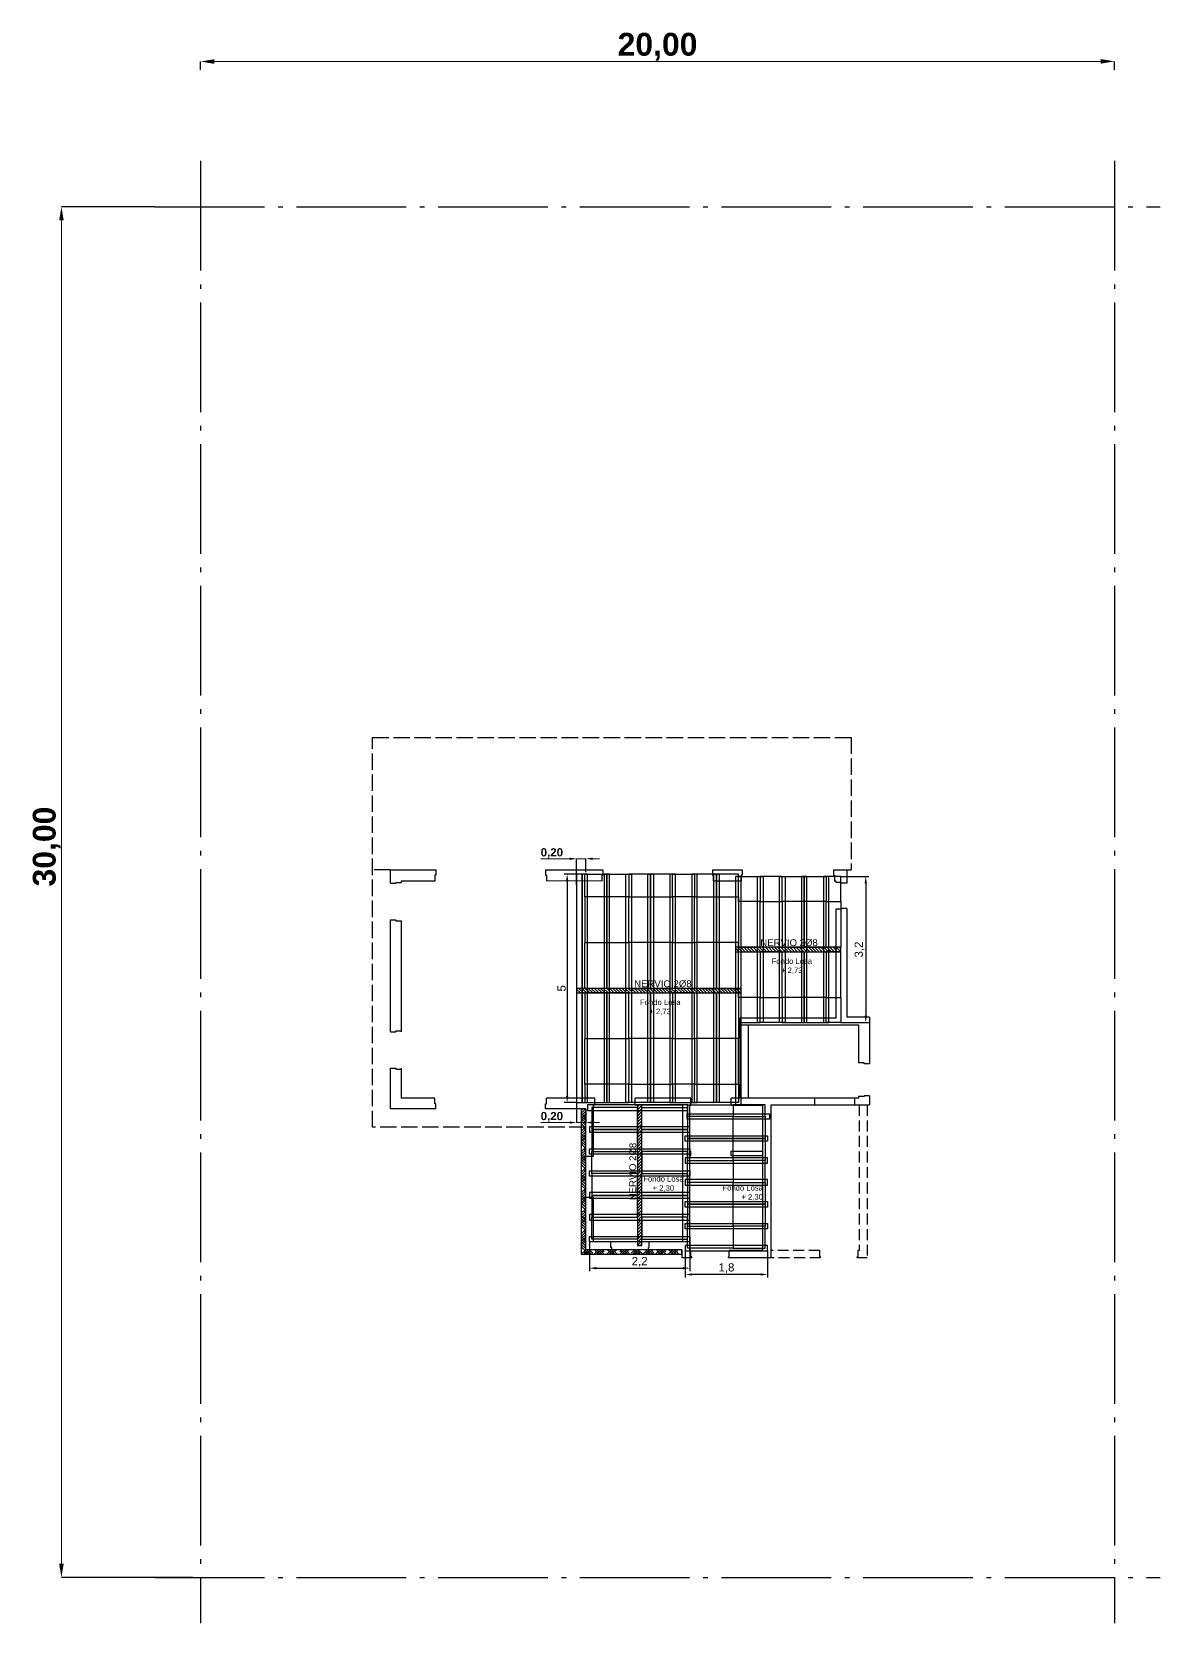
# Model space of a CAD drawing. Header units: millimetres. Extents: x 1515 to 1619, y 1457 to 1550.
# Drawn here: x 1515.26 to 1539.96, y 1479.09 to 1513.92 of the extents above; entities that cross this region are included whole.
import ezdxf

# ---------------------------------------------------------------- set-up
doc = ezdxf.new("R2010")
doc.units = ezdxf.units.MM
doc.linetypes.add('ACAD_ISO02W100', pattern=[15, 12, -3])
doc.linetypes.add('ACAD_ISO04W100', pattern=[30, 24, -3, 0, -3])
doc.layers.add('0-Límites', color=2, linetype='Continuous')
doc.layers.add('2-Revoques', color=7, linetype='Continuous')
for name, color, linetype, lineweight in [('1-Ladrillos Tergopor', 252, 'Continuous', 30), ('1-Viguetas', 7, 'Continuous', 30), ('cotas', 104, 'Continuous', 18)]:
    doc.layers.add(name, color=color, linetype=linetype, lineweight=lineweight)
doc.styles.add('ARIAL', font='ARIAL.TTF')
doc.styles.add('SANSSERIFBOLD', font='sasb____.pfb')
doc.styles.get("Standard").update_dxf_attribs({"font": 'ARIAL.TTF'})
doc.dimstyles.new('ISO-25', dxfattribs={"dimtxt": 2.5, "dimasz": 2.5, "dimexe": 1.25, "dimexo": 0.625, "dimtad": 1, "dimtxsty": 'Standard', "dimcen": 2.5, "dimadec": 0, "dimazin": 0, "dimtfac": 1, "dimtmove": 0, "dimatfit": 3, "dimfxl": 0, "dimarcsym": 0})
doc.dimstyles.new('mamp. cotas 1en100', dxfattribs={"dimtxt": 0.18, "dimasz": 0.15, "dimexe": 0.0685, "dimexo": 0, "dimgap": 0.03, "dimtad": 1, "dimtxsty": 'ARIAL', "dimcen": 2, "dimclre": 253, "dimadec": 0, "dimazin": 0, "dimtfac": 1, "dimtmove": 0, "dimatfit": 3, "dimfxl": 0, "dimarcsym": 0})

# ---------------------------------------------------------------- blocks, each defined once
blk = doc.blocks.new('*D10')
at = {"layer": 'cotas', "color": 0, "linetype": 'Continuous', "lineweight": -2}
for p, q in [((1518.955, 1513.086), (1518.955, 1513.269)), ((1538.955, 1513.086), (1538.955, 1513.273))]:
    blk.add_line(p, q, dxfattribs=at)
at = {"layer": 'cotas', "color": 0, "linetype": 'Continuous', "lineweight": 9}
blk.add_line((1538.655, 1513.273), (1519.255, 1513.269), dxfattribs=at)
at = {"layer": 'cotas', "color": 0, "linetype": 'Continuous'}
for points in [[(1519.255, 1513.319), (1519.255, 1513.219), (1518.955, 1513.269)], [(1538.655, 1513.323), (1538.655, 1513.223), (1538.955, 1513.273)]]:
    blk.add_solid(points, dxfattribs=at)
at = {"layer": 'Defpoints', "color": 0, "linetype": 'Continuous'}
for p in [(1518.955, 1513.269), (1518.955, 1513.086), (1538.955, 1513.086)]:
    blk.add_point(p, dxfattribs=at)
at = {"layer": 'cotas', "linetype": 'Continuous', "insert": (1528.955, 1513.591), "char_height": 0.5, "attachment_point": 5, "rotation": 0.0124, "style": 'SANSSERIFBOLD'}
blk.add_mtext('20,00', dxfattribs=at)
blk = doc.blocks.new('*D11')
at = {"layer": 'cotas', "color": 0, "linetype": 'Continuous', "lineweight": -2}
for p, q in [((1517.955, 1510.093), (1515.91, 1510.093)), ((1518.789, 1480.093), (1515.91, 1480.093))]:
    blk.add_line(p, q, dxfattribs=at)
at = {"layer": 'cotas', "color": 0, "linetype": 'Continuous', "lineweight": 9}
blk.add_line((1515.91, 1509.793), (1515.91, 1480.393), dxfattribs=at)
at = {"layer": 'cotas', "color": 0, "linetype": 'Continuous'}
for points in [[(1515.86, 1509.793), (1515.96, 1509.793), (1515.91, 1510.093)], [(1515.86, 1480.393), (1515.96, 1480.393), (1515.91, 1480.093)]]:
    blk.add_solid(points, dxfattribs=at)
at = {"layer": 'Defpoints', "color": 0, "linetype": 'Continuous'}
for p in [(1517.955, 1510.093), (1515.91, 1480.093), (1518.789, 1480.093)]:
    blk.add_point(p, dxfattribs=at)
at = {"layer": 'cotas', "linetype": 'Continuous', "insert": (1515.59, 1496.089), "char_height": 0.5, "attachment_point": 5, "rotation": 90, "style": 'SANSSERIFBOLD'}
blk.add_mtext('30,00', dxfattribs=at)
blk = doc.blocks.new('*D105')
at = {"layer": 'cotas', "color": 0, "linetype": 'Continuous', "lineweight": -2}
for p, q in [((1527.185, 1490.62), (1527.185, 1490.049)), ((1527.385, 1490.346), (1527.385, 1490.049))]:
    blk.add_line(p, q, dxfattribs=at)
at = {"layer": 'cotas', "color": 0, "linetype": 'Continuous', "lineweight": 9}
for p, q in [((1527.035, 1490.049), (1526.402, 1490.049)), ((1527.385, 1490.049), (1527.185, 1490.049)), ((1527.535, 1490.049), (1527.685, 1490.049))]:
    blk.add_line(p, q, dxfattribs=at)
at = {"layer": 'cotas', "color": 0, "linetype": 'Continuous'}
for points in [[(1527.035, 1490.074), (1527.035, 1490.024), (1527.185, 1490.049)], [(1527.535, 1490.074), (1527.535, 1490.024), (1527.385, 1490.049)]]:
    blk.add_solid(points, dxfattribs=at)
at = {"layer": 'Defpoints', "color": 0, "linetype": 'Continuous'}
for p in [(1527.185, 1490.62), (1527.385, 1490.346), (1527.185, 1490.049)]:
    blk.add_point(p, dxfattribs=at)
at = {"layer": 'cotas', "linetype": 'Continuous', "insert": (1526.643, 1490.171), "char_height": 0.18, "attachment_point": 5, "style": 'SANSSERIFBOLD'}
blk.add_mtext('0,20', dxfattribs=at)
blk = doc.blocks.new('*D106')
at = {"layer": '1-Viguetas', "color": 253, "lineweight": -2}
for p, q in [((1527.185, 1495.486), (1526.91, 1495.486)), ((1527.185, 1490.486), (1526.91, 1490.486))]:
    blk.add_line(p, q, dxfattribs=at)
at = {"layer": '1-Viguetas', "color": 0, "lineweight": -2}
blk.add_line((1526.978, 1495.336), (1526.978, 1490.636), dxfattribs=at)
at = {"layer": '1-Viguetas', "color": 0}
for points in [[(1526.953, 1495.336), (1527.003, 1495.336), (1526.978, 1495.486)], [(1526.953, 1490.636), (1527.003, 1490.636), (1526.978, 1490.486)]]:
    blk.add_solid(points, dxfattribs=at)
at = {"layer": 'Defpoints', "color": 0}
for p in [(1527.185, 1495.486), (1526.978, 1490.486), (1527.185, 1490.486)]:
    blk.add_point(p, dxfattribs=at)
at = {"layer": '1-Viguetas', "color": 0, "insert": (1526.857, 1492.986), "char_height": 0.18, "attachment_point": 5, "rotation": 90, "style": 'ARIAL'}
blk.add_mtext('5', dxfattribs=at)
blk = doc.blocks.new('*D107')
at = {"layer": '1-Viguetas', "color": 253, "lineweight": -2}
for p, q in [((1532.965, 1495.436), (1533.582, 1495.436)), ((1532.965, 1492.236), (1533.582, 1492.236))]:
    blk.add_line(p, q, dxfattribs=at)
at = {"layer": '1-Viguetas', "color": 0, "lineweight": -2}
blk.add_line((1533.513, 1495.286), (1533.513, 1492.386), dxfattribs=at)
at = {"layer": '1-Viguetas', "color": 0}
for points in [[(1533.488, 1495.286), (1533.538, 1495.286), (1533.513, 1495.436)], [(1533.488, 1492.386), (1533.538, 1492.386), (1533.513, 1492.236)]]:
    blk.add_solid(points, dxfattribs=at)
at = {"layer": 'Defpoints', "color": 0}
for p in [(1532.965, 1495.436), (1532.965, 1492.236), (1533.513, 1492.236)]:
    blk.add_point(p, dxfattribs=at)
at = {"layer": '1-Viguetas', "color": 0, "insert": (1533.375, 1493.836), "char_height": 0.18, "attachment_point": 5, "rotation": 90, "style": 'ARIAL'}
blk.add_mtext('3,2', dxfattribs=at)
blk = doc.blocks.new('*D108')
at = {"layer": '1-Viguetas', "color": 253, "lineweight": -2}
for p, q in [((1527.464, 1487.435), (1527.464, 1486.793)), ((1529.664, 1487.435), (1529.664, 1486.793))]:
    blk.add_line(p, q, dxfattribs=at)
at = {"layer": '1-Viguetas', "color": 0, "lineweight": -2}
blk.add_line((1527.614, 1486.862), (1529.514, 1486.862), dxfattribs=at)
at = {"layer": '1-Viguetas', "color": 0}
for points in [[(1527.614, 1486.887), (1527.614, 1486.837), (1527.464, 1486.862)], [(1529.514, 1486.887), (1529.514, 1486.837), (1529.664, 1486.862)]]:
    blk.add_solid(points, dxfattribs=at)
at = {"layer": 'Defpoints', "color": 0}
for p in [(1527.464, 1487.435), (1529.664, 1487.435), (1529.664, 1486.862)]:
    blk.add_point(p, dxfattribs=at)
at = {"layer": '1-Viguetas', "color": 0, "insert": (1528.564, 1487), "char_height": 0.18, "attachment_point": 5, "style": 'ARIAL'}
blk.add_mtext('2,2', dxfattribs=at)
blk = doc.blocks.new('*D109')
at = {"layer": '1-Viguetas', "color": 253, "lineweight": -2}
for p, q in [((1529.563, 1487.24), (1529.563, 1486.656)), ((1531.363, 1487.24), (1531.363, 1486.656))]:
    blk.add_line(p, q, dxfattribs=at)
at = {"layer": '1-Viguetas', "color": 0, "lineweight": -2}
blk.add_line((1531.213, 1486.724), (1529.713, 1486.724), dxfattribs=at)
at = {"layer": '1-Viguetas', "color": 0}
for points in [[(1529.713, 1486.749), (1529.713, 1486.699), (1529.563, 1486.724)], [(1531.213, 1486.749), (1531.213, 1486.699), (1531.363, 1486.724)]]:
    blk.add_solid(points, dxfattribs=at)
at = {"layer": 'Defpoints', "color": 0}
for p in [(1529.563, 1487.24), (1531.363, 1487.24), (1529.563, 1486.724)]:
    blk.add_point(p, dxfattribs=at)
at = {"layer": '1-Viguetas', "color": 0, "insert": (1530.463, 1486.863), "char_height": 0.18, "attachment_point": 5, "style": 'ARIAL'}
blk.add_mtext('1,8', dxfattribs=at)
blk = doc.blocks.new('*D110')
at = {"layer": 'cotas', "color": 0, "linetype": 'Continuous', "lineweight": 9}
for p, q in [((1527.035, 1495.822), (1526.402, 1495.822)), ((1527.385, 1495.822), (1527.185, 1495.822)), ((1527.535, 1495.822), (1527.685, 1495.822))]:
    blk.add_line(p, q, dxfattribs=at)
at = {"layer": 'cotas', "color": 0, "linetype": 'Continuous', "lineweight": -2}
for p, q in [((1527.185, 1495.251), (1527.185, 1495.822)), ((1527.385, 1495.525), (1527.385, 1495.822))]:
    blk.add_line(p, q, dxfattribs=at)
at = {"layer": 'cotas', "color": 0, "linetype": 'Continuous'}
for points in [[(1527.035, 1495.847), (1527.035, 1495.797), (1527.185, 1495.822)], [(1527.535, 1495.847), (1527.535, 1495.797), (1527.385, 1495.822)]]:
    blk.add_solid(points, dxfattribs=at)
at = {"layer": 'Defpoints', "color": 0, "linetype": 'Continuous'}
for p in [(1527.185, 1495.822), (1527.385, 1495.525), (1527.185, 1495.251)]:
    blk.add_point(p, dxfattribs=at)
at = {"layer": 'cotas', "linetype": 'Continuous', "insert": (1526.643, 1495.943), "char_height": 0.18, "attachment_point": 5, "style": 'SANSSERIFBOLD'}
blk.add_mtext('0,20', dxfattribs=at)
blk = doc.blocks.new('A$C25E70757')
at = {"color": 2, "linetype": 'ACAD_ISO02W100', "ltscale": 0.03}
for p, q in [((1522.715, 1489.946), (1522.715, 1498.476)), ((1522.715, 1498.476), (1533.195, 1498.476)), ((1533.195, 1498.476), (1533.195, 1495.576)), ((1523.115, 1495.576), (1522.715, 1495.576)), ((1527.385, 1489.946), (1522.715, 1489.946))]:
    blk.add_line(p, q, dxfattribs=at)
at = {"color": 2}
blk.add_line((1533.095, 1495.576), (1533.195, 1495.576), dxfattribs=at)
at = {"layer": '0-Límites', "linetype": 'ACAD_ISO04W100', "ltscale": 0.1}
for p, q in [((1518.955, 1511.093), (1518.955, 1479.093)), ((1538.955, 1511.093), (1538.955, 1479.093)), ((1517.955, 1510.093), (1539.955, 1510.093)), ((1517.955, 1480.093), (1539.955, 1480.093))]:
    blk.add_line(p, q, dxfattribs=at)
at = {"layer": '2-Revoques'}
for p, q in [((1523.115, 1495.576), (1524.105, 1495.576)), ((1523.115, 1495.286), (1523.115, 1495.576)), ((1526.505, 1495.576), (1527.755, 1495.576)), ((1530.155, 1495.576), (1530.805, 1495.576)), ((1532.805, 1495.576), (1533.095, 1495.576)), ((1533.095, 1495.576), (1533.095, 1495.286)), ((1523.355, 1495.336), (1524.085, 1495.336)), ((1523.355, 1495.306), (1523.355, 1495.336)), ((1532.825, 1495.336), (1532.855, 1495.336)), ((1532.855, 1495.336), (1532.855, 1495.306)), ((1523.115, 1492.036), (1523.115, 1494.486)), ((1523.355, 1492.036), (1523.355, 1494.466)), ((1532.855, 1494.716), (1532.855, 1492.336)), ((1533.095, 1494.736), (1533.095, 1492.356)), ((1532.855, 1492.336), (1530.755, 1492.336)), ((1530.755, 1492.336), (1530.755, 1492.186)), ((1533.595, 1492.356), (1533.095, 1492.356)), ((1533.595, 1492.356), (1533.595, 1491.336)), ((1530.755, 1492.186), (1533.355, 1492.186)), ((1530.76, 1492.186), (1530.76, 1490.596)), ((1530.94, 1492.186), (1530.94, 1490.586)), ((1533.355, 1492.186), (1533.355, 1491.356)), ((1523.115, 1490.346), (1523.115, 1491.236)), ((1523.355, 1490.586), (1523.355, 1491.236)), ((1524.085, 1490.586), (1523.355, 1490.586)), ((1527.585, 1490.586), (1526.525, 1490.586)), ((1527.585, 1490.436), (1527.585, 1490.586)), ((1529.685, 1490.586), (1528.465, 1490.586)), ((1528.465, 1490.436), (1528.465, 1490.586)), ((1529.685, 1490.426), (1529.685, 1490.586)), ((1533.355, 1490.586), (1530.565, 1490.586)), ((1530.565, 1490.426), (1530.565, 1490.586)), ((1532.395, 1490.436), (1532.395, 1490.586)), ((1533.275, 1490.436), (1533.275, 1490.586)), ((1533.355, 1490.616), (1533.355, 1490.586)), ((1533.595, 1490.636), (1533.595, 1490.436)), ((1524.105, 1490.346), (1523.115, 1490.346)), ((1527.385, 1490.346), (1526.505, 1490.346)), ((1527.385, 1489.316), (1527.385, 1490.346)), ((1527.555, 1489.316), (1527.555, 1490.436)), ((1527.555, 1490.436), (1527.585, 1490.436)), ((1528.465, 1490.436), (1529.505, 1490.436)), ((1529.505, 1490.436), (1529.505, 1487.436)), ((1529.665, 1490.426), (1529.685, 1490.426)), ((1529.665, 1487.246), (1529.665, 1490.426)), ((1530.565, 1490.426), (1531.255, 1490.426)), ((1531.255, 1490.426), (1531.255, 1487.246)), ((1531.435, 1490.436), (1531.435, 1487.086)), ((1531.435, 1490.436), (1533.595, 1490.436)), ((1527.385, 1489.316), (1527.555, 1489.316)), ((1529.665, 1489.426), (1529.685, 1489.426)), ((1529.665, 1489.326), (1529.685, 1489.326)), ((1529.685, 1489.326), (1529.685, 1489.426)), ((1530.565, 1489.426), (1531.255, 1489.426)), ((1530.565, 1489.326), (1530.565, 1489.426)), ((1530.565, 1489.326), (1531.255, 1489.326)), ((1527.385, 1487.266), (1527.385, 1488.416)), ((1527.385, 1488.416), (1527.555, 1488.416)), ((1527.555, 1487.436), (1527.555, 1488.416)), ((1527.955, 1487.266), (1527.385, 1487.266)), ((1527.935, 1487.436), (1527.555, 1487.436)), ((1529.485, 1487.266), (1528.755, 1487.266)), ((1529.505, 1487.436), (1528.775, 1487.436)), ((1529.485, 1487.266), (1529.485, 1487.086)), ((1529.685, 1487.246), (1529.665, 1487.246)), ((1531.255, 1487.246), (1530.525, 1487.246)), ((1532.505, 1487.246), (1532.485, 1487.246)), ((1529.705, 1487.086), (1529.485, 1487.086)), ((1531.435, 1487.086), (1530.505, 1487.086))]:
    blk.add_line(p, q, dxfattribs=at)
at = {"layer": '2-Revoques', "linetype": 'ACAD_ISO02W100', "ltscale": 0.02}
for p, q in [((1533.365, 1490.436), (1533.365, 1487.246)), ((1533.545, 1490.436), (1533.545, 1487.086)), ((1532.505, 1487.246), (1531.435, 1487.246)), ((1533.365, 1487.246), (1533.345, 1487.246)), ((1532.525, 1487.086), (1531.435, 1487.086)), ((1533.545, 1487.086), (1533.325, 1487.086))]:
    blk.add_line(p, q, dxfattribs=at)
at = {"layer": '2-Revoques'}
for points in [[(1524.105, 1495.576), (1524.105, 1495.461), (1524.085, 1495.461), (1524.085, 1495.335)], [(1526.505, 1495.576), (1526.505, 1495.461), (1526.525, 1495.461), (1526.525, 1495.335)], [(1527.755, 1495.576), (1527.755, 1495.461), (1527.735, 1495.461), (1527.735, 1495.335), (1526.525, 1495.336)], [(1530.155, 1495.576), (1530.155, 1495.461), (1530.175, 1495.461), (1530.175, 1495.336), (1530.785, 1495.336)], [(1530.805, 1495.576), (1530.805, 1495.461), (1530.785, 1495.461), (1530.785, 1495.335)], [(1532.805, 1495.576), (1532.805, 1495.461), (1532.825, 1495.461), (1532.825, 1495.335)], [(1523.115, 1495.286), (1523.23, 1495.286), (1523.23, 1495.306), (1523.355, 1495.306)], [(1533.095, 1495.286), (1532.98, 1495.286), (1532.98, 1495.306), (1532.855, 1495.306)], [(1523.115, 1494.486), (1523.23, 1494.486), (1523.23, 1494.466), (1523.355, 1494.466)], [(1533.095, 1494.736), (1532.98, 1494.736), (1532.98, 1494.716), (1532.855, 1494.716)], [(1523.115, 1492.036), (1523.23, 1492.036), (1523.23, 1492.056), (1523.355, 1492.056)], [(1533.595, 1491.336), (1533.48, 1491.336), (1533.48, 1491.356), (1533.355, 1491.356)], [(1523.115, 1491.236), (1523.23, 1491.236), (1523.23, 1491.216), (1523.355, 1491.216)], [(1524.105, 1490.346), (1524.105, 1490.461), (1524.085, 1490.461), (1524.085, 1490.586)], [(1526.505, 1490.346), (1526.505, 1490.461), (1526.525, 1490.461), (1526.525, 1490.586)], [(1533.595, 1490.636), (1533.48, 1490.636), (1533.48, 1490.616), (1533.355, 1490.616)], [(1527.955, 1487.266), (1527.955, 1487.311), (1527.935, 1487.311), (1527.935, 1487.436)], [(1528.755, 1487.266), (1528.755, 1487.311), (1528.775, 1487.311), (1528.775, 1487.436)], [(1529.705, 1487.086), (1529.705, 1487.111), (1529.685, 1487.111), (1529.685, 1487.246)], [(1530.505, 1487.086), (1530.505, 1487.111), (1530.525, 1487.111), (1530.525, 1487.246)], [(1532.525, 1487.086), (1532.525, 1487.111), (1532.505, 1487.111), (1532.505, 1487.246)], [(1533.325, 1487.086), (1533.325, 1487.111), (1533.345, 1487.111), (1533.345, 1487.246)]]:
    blk.add_lwpolyline(points, dxfattribs=at)
at = {"layer": 'cotas', "linetype": 'Continuous'}
for base, p1, p2, angle, picture, middle in [((1518.955, 1513.269), (1538.955, 1513.086), (1518.955, 1513.086), 0.0124, '*D10', (1528.955, 1513.271)), ((1515.91, 1480.093), (1517.955, 1510.093), (1518.789, 1480.093), 90, '*D11', (1515.91, 1496.089))]:
    dim = blk.add_linear_dim(base=base, p1=p1, p2=p2, angle=angle, dimstyle='ISO-25', override={"dimtxt": 0.5, "dimasz": 0.3, "dimexe": 0, "dimexo": 0, "dimgap": 0.01, "dimzin": 0, "dimtxsty": 'SANSSERIFBOLD', "dimclrt": 256, "dimlwd": 9}, dxfattribs=at)
    dim.commit()
    dim.dimension.update_dxf_attribs({"geometry": picture, "text_midpoint": middle, "dimtype": 128})

msp = doc.modelspace()

# ---------------------------------------------------------------- hatches: boundary and pattern name
h = msp.add_hatch()
h.set_pattern_fill('LINE', color=30, scale=0.015, angle=135, style=0)
h.set_pattern_definition([(135, (-197.193597, -343.485672), (-0.03367596045, -0.03367596045), [])])
h.paths.add_polyline_path([(1530.665, 1493.886), (1530.665, 1493.786), (1532.965, 1493.786), (1532.965, 1493.886)])
h = msp.add_hatch()
h.set_pattern_fill('LINE', color=30, scale=0.015, angle=135, style=0)
h.set_pattern_definition([(135, (-200.733604, -344.38566), (-0.03367596045, -0.03367596045), [])])
h.paths.add_polyline_path([(1527.185, 1492.986), (1527.185, 1492.886), (1530.785, 1492.886), (1530.785, 1492.986)])
h = msp.add_hatch()
h.set_pattern_fill('LINE', color=30, scale=0.015, angle=225, style=0)
h.set_pattern_definition([(225, (3365.885286, -239.46364), (0.03367596045, -0.03367596045), [])])
h.paths.add_polyline_path([(1528.514, 1487.357), (1528.614, 1487.357), (1528.614, 1490.435), (1528.514, 1490.435)])
at = {"layer": '1-Viguetas'}
h = msp.add_hatch(dxfattribs=at)
h.set_pattern_fill('HOUND', color=251, scale=0.025, angle=45, style=0)
h.set_pattern_definition([(45, (1527.285256, 1487.165904), (0.0841899, 0.1403165), [0.635, -0.3175]), (135, (1527.285256, 1487.165904), (0.0841899, -0.1403165), [0.635, -0.3175])])
h.paths.add_polyline_path([(1527.285, 1490.346), (1527.285, 1487.166), (1529.485, 1487.166), (1529.485, 1487.266), (1527.385, 1487.266), (1527.385, 1490.346)])

# ---------------------------------------------------------------- linework, layer by layer
for points in [[(1530.665, 1493.886), (1530.665, 1493.786), (1532.965, 1493.786), (1532.965, 1493.886)], [(1527.185, 1492.986), (1527.185, 1492.886), (1530.785, 1492.886), (1530.785, 1492.986)], [(1528.514, 1487.357), (1528.614, 1487.357), (1528.614, 1490.435), (1528.514, 1490.435)]]:
    msp.add_lwpolyline(points, close=True)
at = {"layer": '1-Ladrillos Tergopor'}
for points in [[(1527.365, 1495.486), (1527.845, 1495.486), (1527.845, 1494.986), (1527.365, 1494.986)], [(1527.845, 1495.486), (1528.325, 1495.486), (1528.325, 1494.986), (1527.845, 1494.986)], [(1528.805, 1495.486), (1528.325, 1495.486), (1528.325, 1494.986), (1528.805, 1494.986)], [(1529.285, 1495.486), (1528.805, 1495.486), (1528.805, 1494.986), (1529.285, 1494.986)], [(1529.285, 1495.486), (1529.765, 1495.486), (1529.765, 1494.986), (1529.285, 1494.986)], [(1530.245, 1495.486), (1529.765, 1495.486), (1529.765, 1494.986), (1530.245, 1494.986)], [(1530.725, 1495.486), (1530.245, 1495.486), (1530.245, 1494.986), (1530.725, 1494.986)], [(1530.725, 1495.436), (1531.205, 1495.436), (1531.205, 1494.886), (1530.725, 1494.886)], [(1531.685, 1495.436), (1531.205, 1495.436), (1531.205, 1494.886), (1531.685, 1494.886)], [(1531.685, 1495.436), (1532.165, 1495.436), (1532.165, 1494.886), (1531.685, 1494.886)], [(1532.165, 1495.436), (1532.645, 1495.436), (1532.645, 1494.886), (1532.165, 1494.886)], [(1532.965, 1495.436), (1532.645, 1495.436), (1532.645, 1494.886), (1532.965, 1494.886)], [(1527.365, 1493.986), (1527.845, 1493.986), (1527.845, 1494.986), (1527.365, 1494.986)], [(1527.845, 1493.986), (1528.325, 1493.986), (1528.325, 1494.986), (1527.845, 1494.986)], [(1528.805, 1493.986), (1528.325, 1493.986), (1528.325, 1494.986), (1528.805, 1494.986)], [(1529.285, 1493.986), (1528.805, 1493.986), (1528.805, 1494.986), (1529.285, 1494.986)], [(1529.285, 1493.986), (1529.765, 1493.986), (1529.765, 1494.986), (1529.285, 1494.986)], [(1530.245, 1493.986), (1529.765, 1493.986), (1529.765, 1494.986), (1530.245, 1494.986)], [(1530.725, 1493.986), (1530.245, 1493.986), (1530.245, 1494.986), (1530.725, 1494.986)], [(1530.725, 1493.886), (1531.205, 1493.886), (1531.205, 1494.886), (1530.725, 1494.886)], [(1531.685, 1493.886), (1531.205, 1493.886), (1531.205, 1494.886), (1531.685, 1494.886)], [(1531.685, 1493.886), (1532.165, 1493.886), (1532.165, 1494.886), (1531.685, 1494.886)], [(1532.165, 1493.886), (1532.645, 1493.886), (1532.645, 1494.886), (1532.165, 1494.886)], [(1532.965, 1493.886), (1532.645, 1493.886), (1532.645, 1494.886), (1532.965, 1494.886)], [(1527.365, 1493.986), (1527.845, 1493.986), (1527.845, 1492.986), (1527.365, 1492.986)], [(1527.845, 1493.986), (1528.325, 1493.986), (1528.325, 1492.986), (1527.845, 1492.986)], [(1528.805, 1493.986), (1528.325, 1493.986), (1528.325, 1492.986), (1528.805, 1492.986)], [(1529.285, 1493.986), (1528.805, 1493.986), (1528.805, 1492.986), (1529.285, 1492.986)], [(1529.285, 1493.986), (1529.765, 1493.986), (1529.765, 1492.986), (1529.285, 1492.986)], [(1530.245, 1493.986), (1529.765, 1493.986), (1529.765, 1492.986), (1530.245, 1492.986)], [(1530.725, 1493.986), (1530.245, 1493.986), (1530.245, 1492.986), (1530.725, 1492.986)], [(1530.725, 1493.786), (1531.205, 1493.786), (1531.205, 1492.786), (1530.725, 1492.786)], [(1531.685, 1493.786), (1531.205, 1493.786), (1531.205, 1492.786), (1531.685, 1492.786)], [(1531.685, 1493.786), (1532.165, 1493.786), (1532.165, 1492.786), (1531.685, 1492.786)], [(1532.165, 1493.786), (1532.645, 1493.786), (1532.645, 1492.786), (1532.165, 1492.786)], [(1532.965, 1493.786), (1532.645, 1493.786), (1532.645, 1492.786), (1532.965, 1492.786)], [(1527.365, 1491.886), (1527.845, 1491.886), (1527.845, 1492.886), (1527.365, 1492.886)], [(1527.845, 1491.886), (1528.325, 1491.886), (1528.325, 1492.886), (1527.845, 1492.886)], [(1528.805, 1491.886), (1528.325, 1491.886), (1528.325, 1492.886), (1528.805, 1492.886)], [(1529.285, 1491.886), (1528.805, 1491.886), (1528.805, 1492.886), (1529.285, 1492.886)], [(1529.285, 1491.886), (1529.765, 1491.886), (1529.765, 1492.886), (1529.285, 1492.886)], [(1530.245, 1491.886), (1529.765, 1491.886), (1529.765, 1492.886), (1530.245, 1492.886)], [(1530.725, 1491.886), (1530.245, 1491.886), (1530.245, 1492.886), (1530.725, 1492.886)], [(1530.725, 1492.236), (1531.205, 1492.236), (1531.205, 1492.786), (1530.725, 1492.786)], [(1531.685, 1492.236), (1531.205, 1492.236), (1531.205, 1492.786), (1531.685, 1492.786)], [(1531.685, 1492.236), (1532.165, 1492.236), (1532.165, 1492.786), (1531.685, 1492.786)], [(1532.165, 1492.236), (1532.645, 1492.236), (1532.645, 1492.786), (1532.165, 1492.786)], [(1532.965, 1492.236), (1532.645, 1492.236), (1532.645, 1492.786), (1532.965, 1492.786)], [(1527.365, 1491.886), (1527.845, 1491.886), (1527.845, 1490.886), (1527.365, 1490.886)], [(1527.845, 1491.886), (1528.325, 1491.886), (1528.325, 1490.886), (1527.845, 1490.886)], [(1528.805, 1491.886), (1528.325, 1491.886), (1528.325, 1490.886), (1528.805, 1490.886)], [(1529.285, 1491.886), (1528.805, 1491.886), (1528.805, 1490.886), (1529.285, 1490.886)], [(1529.285, 1491.886), (1529.765, 1491.886), (1529.765, 1490.886), (1529.285, 1490.886)], [(1530.245, 1491.886), (1529.765, 1491.886), (1529.765, 1490.886), (1530.245, 1490.886)], [(1530.725, 1491.886), (1530.245, 1491.886), (1530.245, 1490.886), (1530.725, 1490.886)], [(1527.365, 1490.486), (1527.845, 1490.486), (1527.845, 1490.886), (1527.365, 1490.886)], [(1527.845, 1490.486), (1528.325, 1490.486), (1528.325, 1490.886), (1527.845, 1490.886)], [(1528.805, 1490.486), (1528.325, 1490.486), (1528.325, 1490.886), (1528.805, 1490.886)], [(1529.285, 1490.486), (1528.805, 1490.486), (1528.805, 1490.886), (1529.285, 1490.886)], [(1529.285, 1490.486), (1529.765, 1490.486), (1529.765, 1490.886), (1529.285, 1490.886)], [(1530.245, 1490.486), (1529.765, 1490.486), (1529.765, 1490.886), (1530.245, 1490.886)], [(1530.725, 1490.486), (1530.245, 1490.486), (1530.245, 1490.886), (1530.725, 1490.886)], [(1528.514, 1489.895), (1528.514, 1490.375), (1527.514, 1490.375), (1527.514, 1489.895)], [(1528.614, 1489.895), (1528.614, 1490.375), (1529.614, 1490.375), (1529.614, 1489.895)], [(1530.613, 1490.435), (1530.613, 1490.18), (1529.613, 1490.18), (1529.613, 1490.435)], [(1530.613, 1490.435), (1530.613, 1490.18), (1531.313, 1490.18), (1531.313, 1490.435)], [(1528.514, 1489.415), (1528.514, 1489.895), (1527.514, 1489.895), (1527.514, 1489.415)], [(1528.614, 1489.415), (1528.614, 1489.895), (1529.614, 1489.895), (1529.614, 1489.415)], [(1530.613, 1489.7), (1530.613, 1490.18), (1529.613, 1490.18), (1529.613, 1489.7)], [(1530.613, 1489.7), (1530.613, 1490.18), (1531.313, 1490.18), (1531.313, 1489.7)], [(1530.613, 1489.22), (1530.613, 1489.7), (1529.613, 1489.7), (1529.613, 1489.22)], [(1530.613, 1489.22), (1530.613, 1489.7), (1531.313, 1489.7), (1531.313, 1489.22)], [(1528.514, 1489.415), (1528.514, 1488.935), (1527.514, 1488.935), (1527.514, 1489.415)], [(1528.614, 1489.415), (1528.614, 1488.935), (1529.614, 1488.935), (1529.614, 1489.415)], [(1530.613, 1489.22), (1530.613, 1488.74), (1529.613, 1488.74), (1529.613, 1489.22)], [(1530.613, 1489.22), (1530.613, 1488.74), (1531.313, 1488.74), (1531.313, 1489.22)], [(1528.514, 1488.455), (1528.514, 1488.935), (1527.514, 1488.935), (1527.514, 1488.455)], [(1528.614, 1488.455), (1528.614, 1488.935), (1529.614, 1488.935), (1529.614, 1488.455)], [(1530.613, 1488.26), (1530.613, 1488.74), (1529.613, 1488.74), (1529.613, 1488.26)], [(1530.613, 1488.26), (1530.613, 1488.74), (1531.313, 1488.74), (1531.313, 1488.26)], [(1528.514, 1487.975), (1528.514, 1488.455), (1527.514, 1488.455), (1527.514, 1487.975)], [(1528.614, 1487.975), (1528.614, 1488.455), (1529.614, 1488.455), (1529.614, 1487.975)], [(1530.613, 1487.78), (1530.613, 1488.26), (1529.613, 1488.26), (1529.613, 1487.78)], [(1530.613, 1487.78), (1530.613, 1488.26), (1531.313, 1488.26), (1531.313, 1487.78)], [(1528.514, 1487.975), (1528.514, 1487.495), (1527.514, 1487.495), (1527.514, 1487.975)], [(1528.614, 1487.975), (1528.614, 1487.495), (1529.614, 1487.495), (1529.614, 1487.975)], [(1530.613, 1487.78), (1530.613, 1487.3), (1529.613, 1487.3), (1529.613, 1487.78)], [(1530.613, 1487.78), (1530.613, 1487.3), (1531.313, 1487.3), (1531.313, 1487.78)]]:
    msp.add_lwpolyline(points, close=True, dxfattribs=at)
at = {"layer": '1-Viguetas', "color": 12}
for points in [[(1527.305, 1490.486), (1527.305, 1495.486), (1527.185, 1495.486), (1527.185, 1490.486)], [(1527.425, 1490.486), (1527.425, 1495.486), (1527.305, 1495.486), (1527.305, 1490.486)], [(1527.905, 1490.486), (1527.905, 1495.486), (1527.785, 1495.486), (1527.785, 1490.486)], [(1528.265, 1490.486), (1528.265, 1495.486), (1528.385, 1495.486), (1528.385, 1490.486)], [(1528.745, 1490.486), (1528.745, 1495.486), (1528.865, 1495.486), (1528.865, 1490.486)], [(1529.345, 1490.486), (1529.345, 1495.486), (1529.225, 1495.486), (1529.225, 1490.486)], [(1529.825, 1490.486), (1529.825, 1495.486), (1529.705, 1495.486), (1529.705, 1490.486)], [(1530.185, 1490.486), (1530.185, 1495.486), (1530.305, 1495.486), (1530.305, 1490.486)], [(1530.785, 1490.436), (1530.785, 1495.436), (1530.665, 1495.436), (1530.665, 1490.436)]]:
    msp.add_lwpolyline(points, close=True, dxfattribs=at)
at = {"layer": '1-Viguetas', "color": 150}
for points in [[(1531.145, 1492.236), (1531.145, 1495.436), (1531.265, 1495.436), (1531.265, 1492.236)], [(1531.625, 1492.236), (1531.625, 1495.436), (1531.745, 1495.436), (1531.745, 1492.236)], [(1532.225, 1492.236), (1532.225, 1495.436), (1532.105, 1495.436), (1532.105, 1492.236)], [(1532.705, 1492.236), (1532.705, 1495.436), (1532.585, 1495.436), (1532.585, 1492.236)], [(1529.606, 1490.24), (1531.406, 1490.24), (1531.406, 1490.12), (1529.606, 1490.12)], [(1529.563, 1489.76), (1531.363, 1489.76), (1531.363, 1489.64), (1529.563, 1489.64)], [(1529.563, 1489.16), (1531.363, 1489.16), (1531.363, 1489.28), (1529.563, 1489.28)], [(1529.563, 1488.68), (1531.363, 1488.68), (1531.363, 1488.8), (1529.563, 1488.8)], [(1529.563, 1488.32), (1531.363, 1488.32), (1531.363, 1488.2), (1529.563, 1488.2)], [(1529.563, 1487.84), (1531.363, 1487.84), (1531.363, 1487.72), (1529.563, 1487.72)], [(1529.563, 1487.24), (1531.363, 1487.24), (1531.363, 1487.36), (1529.563, 1487.36)]]:
    msp.add_lwpolyline(points, close=True, dxfattribs=at)
at = {"layer": '1-Viguetas', "color": 251}
msp.add_lwpolyline([(1527.285, 1490.346), (1527.285, 1487.166), (1529.485, 1487.166), (1529.485, 1487.266), (1527.385, 1487.266), (1527.385, 1490.346), (1527.285, 1490.346)], dxfattribs=at)
at = {"layer": '1-Viguetas', "color": 96}
for points in [[(1529.62, 1490.435), (1527.42, 1490.435), (1527.42, 1490.315), (1529.62, 1490.315)], [(1529.664, 1489.955), (1527.464, 1489.955), (1527.464, 1489.835), (1529.664, 1489.835)], [(1529.664, 1489.355), (1527.464, 1489.355), (1527.464, 1489.475), (1529.664, 1489.475)], [(1529.664, 1488.875), (1527.464, 1488.875), (1527.464, 1488.995), (1529.664, 1488.995)], [(1529.664, 1488.515), (1527.464, 1488.515), (1527.464, 1488.395), (1529.664, 1488.395)], [(1529.664, 1488.035), (1527.464, 1488.035), (1527.464, 1487.915), (1529.664, 1487.915)], [(1529.664, 1487.435), (1527.464, 1487.435), (1527.464, 1487.555), (1529.664, 1487.555)]]:
    msp.add_lwpolyline(points, close=True, dxfattribs=at)

# ---------------------------------------------------------------- block references
at = {"layer": '1-Viguetas'}
msp.add_blockref('A$C25E70757', (0, 0), dxfattribs=at)

# ---------------------------------------------------------------- texts
at = {"width": 1.77744, "style": 'ARIAL'}
for s, insert, char_height, attachment_point in [('NERVIO 2Ø8', (1531.204, 1493.905), 0.15, 7), ('{\\W9.79996; }Fondo Losa \\P{\\W7.1047;  }+ 2,73', (1530.996, 1493.299), 0.12, 7), ('NERVIO 2Ø8', (1528.444, 1493.005), 0.15, 7), ('{\\W9.79996; }Fondo Losa \\P{\\W7.1047;  }+ 2,73', (1528.116, 1492.399), 0.12, 7), ('{\\W9.79996; }Fondo Losa \\P{\\W7.1069;  }+ 2,30', (1528.186, 1488.535), 0.12, 7), ('Fondo Losa \\P+ 2,30', (1531.262, 1488.339), 0.12, 9)]:
    msp.add_mtext(s, dxfattribs=dict(at, insert=insert, char_height=char_height, attachment_point=attachment_point))
at = {"insert": (1528.494, 1488.348), "char_height": 0.15, "width": 1.77744, "attachment_point": 7, "rotation": 90, "style": 'ARIAL'}
msp.add_mtext('NERVIO 2Ø8', dxfattribs=at)

# ---------------------------------------------------------------- dimensions: what is measured, and where the dimension line sits
at = {"layer": '1-Viguetas'}
for base, p1, p2, angle, picture, middle in [((1526.978, 1490.486), (1527.185, 1495.486), (1527.185, 1490.486), 90, '*D106', (1526.857, 1492.986)), ((1533.513, 1492.236), (1532.965, 1495.436), (1532.965, 1492.236), 90, '*D107', (1533.375, 1493.836)), ((1529.563, 1486.724), (1531.363, 1487.24), (1529.563, 1487.24), 180, '*D109', (1530.463, 1486.863))]:
    dim = msp.add_linear_dim(base=base, p1=p1, p2=p2, angle=angle, dimstyle='mamp. cotas 1en100', override={"dimfxl": 0}, dxfattribs=at)
    dim.commit()
    dim.dimension.update_dxf_attribs({"geometry": picture, "text_midpoint": middle})
dim = msp.add_linear_dim(base=(1529.664, 1486.862), p1=(1527.464, 1487.435), p2=(1529.664, 1487.435), dimstyle='mamp. cotas 1en100', override={"dimfxl": 0}, dxfattribs=at)
dim.commit()
dim.dimension.update_dxf_attribs({"geometry": '*D108', "text_midpoint": (1528.564, 1487)})
at = {"layer": 'cotas', "linetype": 'Continuous'}
for base, p1, p2, picture, middle in [((1527.185, 1495.822), (1527.385, 1495.525), (1527.185, 1495.251), '*D110', (1526.643, 1495.943)), ((1527.185, 1490.049), (1527.385, 1490.346), (1527.185, 1490.62), '*D105', (1526.643, 1490.171))]:
    dim = msp.add_linear_dim(base=base, p1=p1, p2=p2, dimstyle='ISO-25', override={"dimtxt": 0.18, "dimasz": 0.15, "dimexe": 0, "dimexo": 0, "dimgap": 0.01, "dimzin": 0, "dimtxsty": 'SANSSERIFBOLD', "dimclrt": 256, "dimlwd": 9}, dxfattribs=at)
    dim.commit()
    dim.dimension.update_dxf_attribs({"geometry": picture, "text_midpoint": middle})

doc.saveas('drawing.dxf')
